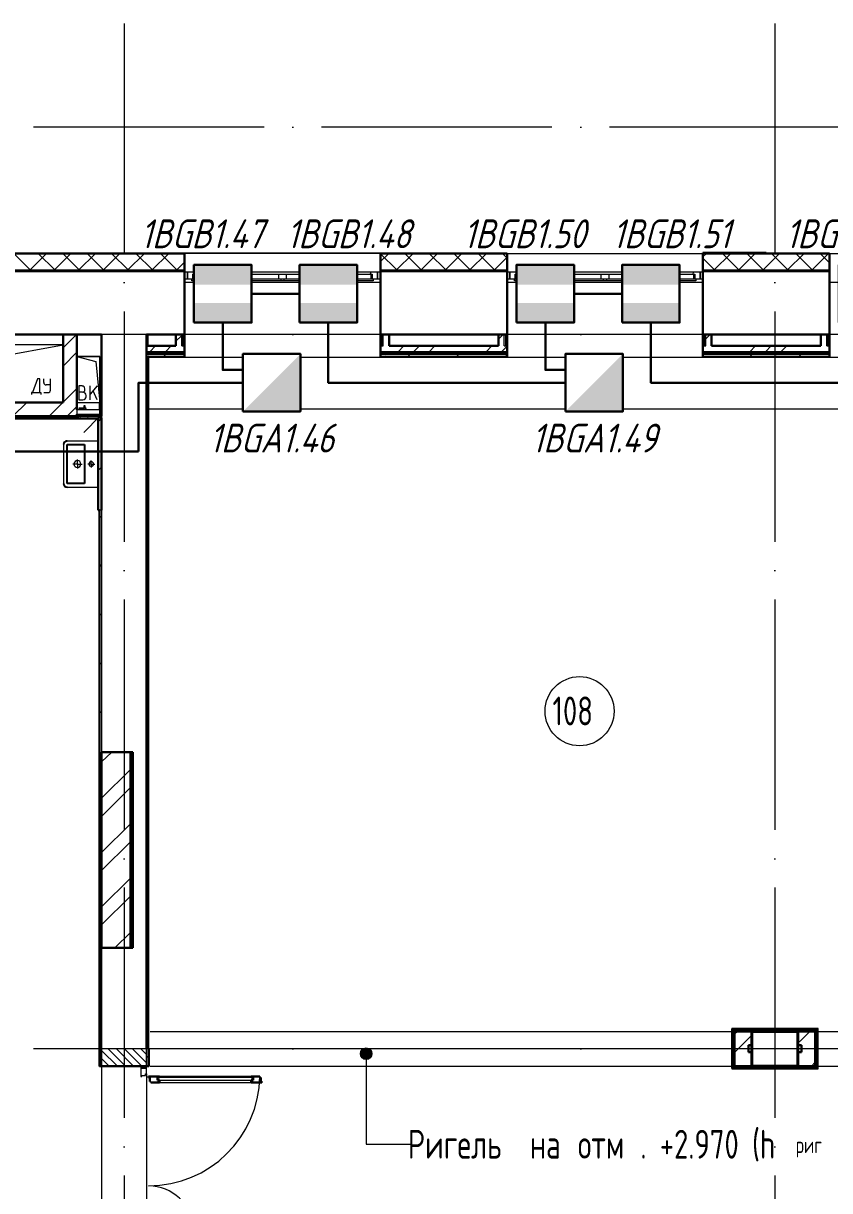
# Model space of a CAD drawing. Header units: millimetres. Extents: x -259793 to 1187961, y -549744 to 43070.
# Drawn here: x -60181 to -53181, y -12776 to -2644 of the extents above; entities that cross this region are included whole.
import ezdxf
from ezdxf.enums import TextEntityAlignment as Align

# ---------------------------------------------------------------- set-up
doc = ezdxf.new("R2010")
doc.units = ezdxf.units.MM
for name, pattern in [('ADSK_Линия сетки', [25, 20, -2.5, 0, -2.5]), ('ADSK_Сверху', [450, 300, -150]), ('ADSK_Штриховая_ш2 п1_5', [4.5, 3, -1.5])]:
    doc.linetypes.add(name, pattern=pattern)
for name, color, linetype, lineweight in [('_ Окна', 7, 'Continuous', 9), ('RC-Извещатели_охранные', 5, 'Continuous', 30), ('RC-Линии_связи-Адресные', 5, 'Continuous', 30), ('Аннотация', 7, 'Continuous', 18), ('Двери', 252, 'Continuous', 9), ('Линии', 7, 'Continuous', 9), ('лс', 5, 'Continuous', 30), ('Марки помещений', 252, 'Continuous', 20), ('Несущие колонны', 252, 'Continuous', 18), ('Оборудование', 8, 'Continuous', 18), ('Ограждение', 252, 'Continuous', 9), ('Окна', 252, 'Continuous', 9), ('Оси', 252, 'Continuous', 9), ('Перекрытие', 252, 'Continuous', 18), ('Стены внутренние', 7, 'Continuous', 18), ('Стены наружные', 7, 'Continuous', 18), ('Стены штриховка', 7, 'Continuous', 9)]:
    doc.layers.add(name, color=color, linetype=linetype, lineweight=lineweight)
doc.layers.add('RC-Позиционные_обозначения', color=7, linetype='Continuous')
doc.layers.add('Узлы', color=7, linetype='Continuous')
doc.layers.add('Двери открывание', color=7, linetype='Continuous', lineweight=9, true_color=0xc0c0c0)
doc.styles.add('GOST Common_3', font='', dxfattribs={"height": 3.5})
doc.styles.add('GOST Common_5', font='', dxfattribs={"width": 0.9, "height": 2.5})
doc.styles.add('RubezhCAD', font='', dxfattribs={"oblique": 10})
doc.styles.get("Standard").update_dxf_attribs({"font": ''})
doc.styles.get('GOST Common_3').set_extended_font_data('GOST 2.304 type A')
doc.styles.get('GOST Common_5').set_extended_font_data('GOST 2.304 type A')
doc.styles.get('RubezhCAD').set_extended_font_data('GOST type A')
doc.styles.get('Standard').set_extended_font_data('GOST type B')
pattern_1 = [(0, (-32119.8, 96), (0, 600), []), (90, (-32119.8, 96), (-600, 4e-14), [])]

# ---------------------------------------------------------------- blocks, each defined once
blk = doc.blocks.new('RC-UGO-IOZ-02')
at = {"layer": 'RC-Извещатели_охранные'}
blk.add_attdef('PSTN', text='', height=2.5, dxfattribs=at).set_placement((0.98, 2.6), align=Align.BOTTOM_LEFT)
blk.add_wipeout([(2.5, -2.5), (2.5, 2.5), (-2.5, 2.5), (-2.5, -2.5)]).dxf.layer = 'RC-Извещатели_охранные'
blk.add_wipeout([(-2.5, -2.5), (-2.5, 2.5), (2.5, 2.5), (2.5, -2.5)]).dxf.layer = 'RC-Извещатели_охранные'
h = blk.add_hatch(color=256, dxfattribs=at)
h.dxf.hatch_style = 1
h.paths.add_polyline_path([(2.5, -2.5), (2.5, 2.5), (0, 0), (-2.5, -2.5)])
blk.add_lwpolyline([(-2.5, -2.5), (2.5, -2.5), (2.5, 2.5), (-2.5, 2.5)], close=True, dxfattribs=at)
blk = doc.blocks.new('RC-UGO-IOM-02')
at = {"layer": 'RC-Извещатели_охранные'}
blk.add_point((0, 0), dxfattribs=at)
blk.add_attdef('PSTN', text='', height=2.5, dxfattribs=at).set_placement((0.98, 2.6), align=Align.BOTTOM_LEFT)
blk.add_wipeout([(2.5, -2.5), (2.5, 2.5), (-2.5, 2.5), (-2.5, -2.5)]).dxf.layer = 'RC-Извещатели_охранные'
blk.add_wipeout([(-2.5, -2.5), (-2.5, 2.5), (2.5, 2.5), (2.5, -2.5)]).dxf.layer = 'RC-Извещатели_охранные'
h = blk.add_hatch(color=256, dxfattribs=at)
h.dxf.hatch_style = 1
h.paths.add_polyline_path([(2.5, 0.8), (2.5, 2.51), (-2.5, 2.5), (-2.5, 0.8)])
h = blk.add_hatch(color=256, dxfattribs=at)
h.dxf.hatch_style = 1
h.paths.add_polyline_path([(2.5, -2.5), (2.5, -0.79), (-2.5, -0.8), (-2.5, -2.5)])
blk.add_lwpolyline([(-2.5, -2.5), (2.5, -2.5), (2.5, 2.5), (-2.5, 2.5)], close=True, dxfattribs=at)
blk = doc.blocks.new('1 этаж')
at = {"layer": 'Аннотация', "lineweight": 9, "true_color": 0x636466}
h = blk.add_hatch(color=251, dxfattribs=at)
edge = h.paths.add_edge_path()
edge.add_arc((-57205, -11587), 50, 0, 360)
at = {"layer": 'Двери', "lineweight": 18, "true_color": 0x636466}
h = blk.add_hatch(dxfattribs=at)
h.set_pattern_fill('FP_2', color=251, angle=-90, style=0, pattern_type=2)
h.set_pattern_definition([(315, (-59305.8, -12318.73), (35.3553, 35.3553), [])])
h.paths.add_polyline_path([(-59501, -13344), (-59111, -13344), (-59111, -13194), (-59501, -13194), (-59501, -13204)])
h.paths.add_polyline_path([(-59501, -11544), (-59501, -11694), (-59111, -11694), (-59111, -11544)])
at = {"layer": 'Ограждение', "true_color": 0x636466}
h = blk.add_hatch(dxfattribs=at)
h.set_pattern_fill('FP_25', color=251, style=0, pattern_type=2)
h.set_pattern_definition(pattern_1)
h.paths.add_polyline_path([(-54021, -11374), (-53286, -11374), (-53281, -11369), (-54031, -11369), (-54026, -11374)])
h = blk.add_hatch(dxfattribs=at)
h.set_pattern_fill('FP_25', color=251, style=0, pattern_type=2)
h.set_pattern_definition(pattern_1)
h.paths.add_polyline_path([(-53286, -11719), (-53281, -11719), (-53286, -11714), (-54026, -11714), (-54031, -11719), (-53290, -11719)])
at = {"color": 251, "lineweight": 18, "true_color": 0x636466}
for p, q in [((-59836, -5434), (-61036, -5434)), ((-60946, -5637), (-59836, -5434)), ((-59716, -5534), (-59552, -5578)), ((-59516, -5534), (-59716, -5534)), ((-59516, -5934), (-59516, -5534)), ((-59552, -5578), (-59516, -5934)), ((-60058, -5729), (-60101, -5849)), ((-60038, -5729), (-60058, -5729)), ((-60038, -5849), (-60038, -5729)), ((-60004, -5762), (-60004, -5729)), ((-59946, -5829), (-59946, -5729)), ((-60111, -5849), (-60111, -5864)), ((-60101, -5849), (-60111, -5849)), ((-60101, -5849), (-60038, -5849)), ((-60038, -5849), (-60028, -5849)), ((-60028, -5849), (-60028, -5864)), ((-60004, -5849), (-59966, -5849)), ((-59946, -5782), (-59984, -5782)), ((-59670, -5791), (-59700, -5791)), ((-59700, -5791), (-59700, -5911)), ((-59666, -5845), (-59700, -5845)), ((-59646, -5825), (-59646, -5815)), ((-59636, -5885), (-59636, -5875)), ((-59540, -5791), (-59600, -5863)), ((-59600, -5911), (-59600, -5791)), ((-59540, -5911), (-59576, -5834)), ((-59700, -5911), (-59663, -5911))]:
    blk.add_line(p, q, dxfattribs=at)
for centre, radius, start, end in [((-59984, -5762), 20, 180, 270), ((-59966, -5829), 20, 270, 0), ((-59670, -5815), 23.3, 0, 90), ((-59666, -5825), 20, 270, 0), ((-59666, -5875), 30, 0, 90), ((-59663, -5885), 26.7, 270, 0)]:
    blk.add_arc(centre, radius, start, end, dxfattribs=at)
at = {"layer": '_ Окна', "color": 251, "true_color": 0x636466}
for p, q in [((-58756, -4804), (-58781, -4804)), ((-58781, -4862), (-58756, -4862)), ((-58756, -4862), (-58756, -4804)), ((-57081, -4804), (-57106, -4804)), ((-57106, -4804), (-57106, -4862)), ((-57106, -4862), (-57081, -4862)), ((-55956, -4804), (-55981, -4804)), ((-55981, -4862), (-55956, -4862)), ((-55956, -4862), (-55956, -4804)), ((-54281, -4804), (-54306, -4804)), ((-54306, -4804), (-54306, -4862)), ((-54306, -4862), (-54281, -4862))]:
    blk.add_line(p, q, dxfattribs=at)
at = {"layer": '_ Окна', "color": 251, "lineweight": 18, "true_color": 0x636466}
for p, q in [((-58696, -4804), (-58756, -4804)), ((-58756, -4804), (-58756, -4862)), ((-58756, -4862), (-58718, -4862)), ((-58710, -4862), (-58710, -4821)), ((-58710, -4821), (-58698, -4821)), ((-58692, -4821), (-58696, -4804)), ((-57165, -4804), (-57170, -4821)), ((-57106, -4804), (-57165, -4804)), ((-57164, -4821), (-57152, -4821)), ((-57152, -4821), (-57152, -4862)), ((-57144, -4862), (-57106, -4862)), ((-57106, -4862), (-57106, -4804)), ((-55896, -4804), (-55956, -4804)), ((-55956, -4804), (-55956, -4862)), ((-55956, -4862), (-55918, -4862)), ((-55910, -4862), (-55910, -4821)), ((-55910, -4821), (-55898, -4821)), ((-55892, -4821), (-55896, -4804)), ((-54365, -4804), (-54370, -4821)), ((-54306, -4804), (-54365, -4804)), ((-54364, -4821), (-54352, -4821)), ((-54352, -4821), (-54352, -4862)), ((-54344, -4862), (-54306, -4862)), ((-54306, -4862), (-54306, -4804))]:
    blk.add_line(p, q, dxfattribs=at)
at = {"layer": 'Аннотация', "color": 251, "lineweight": 9, "true_color": 0x636466}
for p, q in [((-57205, -11587), (-57205, -12373)), ((-57205, -12373), (-56820, -12373))]:
    blk.add_line(p, q, dxfattribs=at)
blk.add_circle((-57205, -11587), 50, dxfattribs=at)
at = {"layer": 'Двери', "color": 251, "linetype": 'ADSK_Штриховая_ш2 п1_5', "true_color": 0x636466}
for p, q in [((-59501, -11544), (-59501, -11694)), ((-59111, -11694), (-59111, -11544)), ((-59501, -11694), (-59111, -11694))]:
    blk.add_line(p, q, dxfattribs=at)
at = {"layer": 'Двери', "color": 251, "true_color": 0x636466}
for p, q in [((-59111, -11694), (-59161, -11694)), ((-59161, -11694), (-59161, -11714)), ((-59161, -11714), (-59111, -11714)), ((-59111, -11714), (-59161, -11714)), ((-59161, -11714), (-59161, -11786)), ((-59111, -11714), (-59111, -11694)), ((-59111, -11763), (-59111, -11714)), ((-59161, -11786), (-59153, -11786)), ((-59153, -11786), (-59153, -11777)), ((-59153, -11777), (-59119, -11777)), ((-59119, -11777), (-59119, -11763)), ((-59119, -11763), (-59111, -11763)), ((-59017, -11795), (-59017, -11816)), ((-58185, -11795), (-59017, -11795)), ((-59017, -11816), (-58185, -11816)), ((-58203, -11786), (-58999, -11786)), ((-58999, -11836), (-58203, -11836)), ((-58185, -11816), (-58185, -11795))]:
    blk.add_line(p, q, dxfattribs=at)
at = {"layer": 'Двери', "color": 251, "lineweight": 30, "true_color": 0x636466}
for p, q in [((-58999, -11786), (-59093, -11786)), ((-59093, -11786), (-59093, -11794)), ((-59093, -11794), (-59084, -11794)), ((-59084, -11794), (-59084, -11828)), ((-59084, -11828), (-59075, -11828)), ((-59075, -11828), (-59075, -11836)), ((-59075, -11836), (-58999, -11836)), ((-59017, -11795), (-58999, -11795)), ((-59017, -11816), (-59017, -11795)), ((-58999, -11816), (-59017, -11816)), ((-58999, -11795), (-58999, -11786)), ((-58999, -11836), (-58999, -11816)), ((-58127, -11786), (-58203, -11786)), ((-58203, -11795), (-58203, -11786)), ((-58185, -11795), (-58203, -11795)), ((-58203, -11816), (-58185, -11816)), ((-58203, -11836), (-58203, -11816)), ((-58203, -11836), (-58109, -11836)), ((-58185, -11816), (-58185, -11795)), ((-58127, -11794), (-58127, -11786)), ((-58118, -11794), (-58127, -11794)), ((-58118, -11828), (-58118, -11794)), ((-58109, -11828), (-58118, -11828)), ((-58109, -11836), (-58109, -11828))]:
    blk.add_line(p, q, dxfattribs=at)
at = {"layer": 'Двери открывание', "color": 251, "true_color": 0x636466}
for centre, radius, start, end in [((-59093, -11768), 966, 270, 358.9323), ((-59093, -13120), 386, 2.6728, 90)]:
    blk.add_arc(centre, radius, start, end, dxfattribs=at)
at = {"layer": 'Линии', "color": 251, "linetype": 'ADSK_Сверху', "ltscale": 100, "true_color": 0x636466}
for p, q in [((-59081, -11394), (-48251, -11394)), ((-59081, -11694), (-48251, -11694))]:
    blk.add_line(p, q, dxfattribs=at)
at = {"layer": 'Марки помещений', "color": 251, "true_color": 0x636466}
blk.add_circle((-55352, -8614), 300, dxfattribs=at)
at = {"layer": 'Несущие колонны', "color": 251, "lineweight": 40, "true_color": 0x636466}
for p, q in [((-53856, -11394), (-53456, -11394)), ((-53856, -11694), (-53856, -11394)), ((-53456, -11394), (-53856, -11394)), ((-53856, -11394), (-53856, -11694)), ((-53456, -11394), (-53456, -11694)), ((-53456, -11694), (-53456, -11394)), ((-53456, -11694), (-53856, -11694)), ((-53856, -11694), (-53456, -11694))]:
    blk.add_line(p, q, dxfattribs=at)
at = {"layer": 'Оборудование', "color": 251, "true_color": 0x636466}
for p, q in [((-59655, -5963), (-59655, -5981)), ((-59643, -5963), (-59655, -5963)), ((-59643, -5981), (-59643, -5963)), ((-59716, -5999), (-59716, -6035)), ((-59516, -5999), (-59716, -5999)), ((-59715, -6036), (-59517, -6036)), ((-59709, -6036), (-59709, -6046)), ((-59708, -6047), (-59524, -6047)), ((-59700, -5983), (-59700, -5988)), ((-59654, -5983), (-59700, -5983)), ((-59700, -5988), (-59654, -5988)), ((-59697, -6048), (-59697, -6054)), ((-59697, -6054), (-59535, -6054)), ((-59688, -6047), (-59688, -6046)), ((-59688, -6047), (-59688, -6046)), ((-59688, -6054), (-59688, -6056)), ((-59688, -6056), (-59684, -6056)), ((-59623, -6056), (-59684, -6056)), ((-59659, -5983), (-59659, -5999)), ((-59640, -5983), (-59659, -5983)), ((-59655, -5981), (-59657, -5983)), ((-59516, -6054), (-59657, -6195)), ((-59643, -5981), (-59655, -5981)), ((-59636, -5983), (-59644, -5983)), ((-59644, -5988), (-59636, -5988)), ((-59641, -5983), (-59643, -5981)), ((-59640, -5999), (-59640, -5983)), ((-59636, -5988), (-59636, -5983)), ((-59623, -6056), (-59619, -6056)), ((-59619, -6056), (-59619, -6054)), ((-59544, -6046), (-59544, -6047)), ((-59544, -6047), (-59544, -6046)), ((-59535, -6054), (-59535, -6048)), ((-59523, -6046), (-59523, -6036)), ((-59516, -6035), (-59516, -5999))]:
    blk.add_line(p, q, dxfattribs=at)
for points, knots in [([(-59716, -6035), (-59716, -6035), (-59716, -6035), (-59716, -6036), (-59716, -6036), (-59715, -6036), (-59715, -6036), (-59715, -6036), (-59715, -6036), (-59715, -6036)], [0, 0, 0, 0, 0.166667, 0.333333, 0.458333, 0.583333, 0.708333, 0.833333, 1, 1, 1, 1]), ([(-59709, -6046), (-59709, -6046), (-59709, -6046), (-59709, -6046), (-59709, -6046), (-59708, -6047), (-59708, -6047), (-59708, -6047), (-59708, -6047), (-59708, -6047), (-59708, -6047)], [0, 0, 0, 0, 0.166667, 0.333333, 0.458333, 0.583333, 0.666667, 0.75, 0.833333, 1, 1, 1, 1]), ([(-59698, -6047), (-59698, -6047), (-59698, -6047), (-59698, -6047), (-59698, -6047), (-59697, -6047), (-59697, -6047), (-59697, -6047), (-59697, -6047), (-59697, -6048), (-59697, -6048), (-59697, -6048), (-59697, -6048)], [0, 0, 0, 0, 0.166667, 0.25, 0.333333, 0.416667, 0.5, 0.583333, 0.666667, 0.75, 0.833333, 1, 1, 1, 1]), ([(-59535, -6048), (-59535, -6048), (-59535, -6048), (-59535, -6048), (-59535, -6047), (-59534, -6047), (-59534, -6047), (-59534, -6047), (-59534, -6047), (-59534, -6047), (-59534, -6047), (-59533, -6047), (-59533, -6047)], [-1, -1, -1, -1, -0.833333, -0.75, -0.666667, -0.583333, -0.5, -0.416667, -0.333333, -0.25, -0.166667, 0, 0, 0, 0]), ([(-59524, -6047), (-59524, -6047), (-59524, -6047), (-59523, -6047), (-59523, -6047), (-59523, -6047), (-59523, -6046), (-59523, -6046), (-59523, -6046), (-59523, -6046), (-59523, -6046)], [-1, -1, -1, -1, -0.833333, -0.75, -0.666667, -0.583333, -0.458333, -0.333333, -0.166667, 0, 0, 0, 0]), ([(-59517, -6036), (-59517, -6036), (-59517, -6036), (-59516, -6036), (-59516, -6036), (-59516, -6036), (-59516, -6036), (-59516, -6035), (-59516, -6035), (-59516, -6035)], [-1, -1, -1, -1, -0.833333, -0.75, -0.583333, -0.458333, -0.333333, -0.166667, 0, 0, 0, 0])]:
    blk.add_open_spline(points, degree=3, knots=knots, dxfattribs=at)
at = {"layer": 'Ограждение', "color": 251, "true_color": 0x636466}
for p, q in [((-57081, -4894), (-58781, -4894)), ((-54281, -4894), (-55981, -4894)), ((-51481, -4894), (-53181, -4894)), ((-59111, -5359), (-59096, -5359)), ((-59096, -5369), (-59111, -5369)), ((-59096, -5444), (-59096, -5344)), ((-57081, -5344), (-58781, -5344)), ((-54281, -5344), (-55981, -5344)), ((-51481, -5344), (-53181, -5344)), ((-51391, -5544), (-59096, -5544)), ((-51391, -5544), (-59096, -5544)), ((-58781, -5544), (-58781, -5539)), ((-57081, -5544), (-58781, -5544)), ((-57081, -5539), (-57081, -5544)), ((-55981, -5544), (-55981, -5539)), ((-54281, -5544), (-55981, -5544)), ((-54281, -5539), (-54281, -5544)), ((-53181, -5544), (-53181, -5539)), ((-51481, -5544), (-53181, -5544)), ((-59531, -6079), (-65256, -6079)), ((-51391, -5994), (-59096, -5994)), ((-59526, -6869), (-59526, -11694)), ((-54026, -11374), (-54031, -11369)), ((-54031, -11369), (-54031, -11719)), ((-53281, -11369), (-54031, -11369)), ((-53281, -11369), (-53286, -11374)), ((-53281, -11719), (-53281, -11369)), ((-59091, -11544), (-59086, -11544)), ((-59086, -11694), (-59086, -11544)), ((-59521, -11694), (-59526, -11694)), ((-59086, -11694), (-59091, -11694)), ((-54026, -11714), (-54031, -11719)), ((-54031, -11719), (-53281, -11719)), ((-53286, -11714), (-53281, -11719))]:
    blk.add_line(p, q, dxfattribs=at)
at = {"layer": 'Окна', "color": 251, "true_color": 0x636466}
for p, q in [((-58718, -4862), (-57946, -4862)), ((-58718, -4879), (-58718, -4862)), ((-58698, -4821), (-57966, -4821)), ((-58698, -4862), (-58698, -4821)), ((-57165, -4804), (-58696, -4804)), ((-57966, -4821), (-57896, -4821)), ((-57966, -4821), (-57966, -4862)), ((-57946, -4862), (-57916, -4862)), ((-57946, -4862), (-57946, -4879)), ((-57916, -4862), (-57144, -4862)), ((-57916, -4879), (-57916, -4862)), ((-57896, -4821), (-57164, -4821)), ((-57896, -4862), (-57896, -4821)), ((-57164, -4821), (-57164, -4862)), ((-57144, -4862), (-57144, -4879)), ((-55918, -4862), (-55146, -4862)), ((-55918, -4879), (-55918, -4862)), ((-55898, -4821), (-55166, -4821)), ((-55898, -4862), (-55898, -4821)), ((-54365, -4804), (-55896, -4804)), ((-55166, -4821), (-55096, -4821)), ((-55166, -4821), (-55166, -4862)), ((-55146, -4862), (-55116, -4862)), ((-55146, -4862), (-55146, -4879)), ((-55116, -4862), (-54344, -4862)), ((-55116, -4879), (-55116, -4862)), ((-55096, -4821), (-54364, -4821)), ((-55096, -4862), (-55096, -4821)), ((-54364, -4821), (-54364, -4862)), ((-54344, -4862), (-54344, -4879)), ((-57946, -4879), (-58718, -4879)), ((-57916, -4879), (-57946, -4879)), ((-57144, -4879), (-57916, -4879)), ((-55146, -4879), (-55918, -4879)), ((-55116, -4879), (-55146, -4879)), ((-54344, -4879), (-55116, -4879))]:
    blk.add_line(p, q, dxfattribs=at)
at = {"layer": 'Оси', "color": 251, "linetype": 'ADSK_Линия сетки', "ltscale": 100, "true_color": 0x636466}
for p, q in [((-59306, -2644), (-59306, -33770)), ((-53656, -2644), (-53656, -33770)), ((4411, -3544), (-72528, -3544)), ((4411, -5344), (-72528, -5344)), ((4411, -11544), (-72528, -11544))]:
    blk.add_line(p, q, dxfattribs=at)
at = {"layer": 'Перекрытие', "color": 251, "ltscale": 100, "true_color": 0x636466}
for p, q in [((-59716, -5534), (-59516, -5534)), ((-59516, -5534), (-59516, -5934)), ((-54031, -11544), (-59086, -11544)), ((-51401, -11544), (-53281, -11544))]:
    blk.add_line(p, q, dxfattribs=at)
at = {"layer": 'Стены внутренние', "color": 251, "lineweight": 30, "true_color": 0x636466}
for p, q in [((-58781, -4642), (-66158, -4642)), ((-58781, -4784), (-58781, -4642)), ((-55981, -4642), (-57081, -4642)), ((-57081, -4642), (-57081, -4784)), ((-55981, -4784), (-55981, -4642)), ((-53181, -4642), (-54281, -4642)), ((-54281, -4642), (-54281, -4784)), ((-53181, -4784), (-53181, -4642)), ((-58781, -4794), (-66006, -4794)), ((-58781, -5344), (-58781, -4794)), ((-55981, -4794), (-57081, -4794)), ((-57081, -4794), (-57081, -5344)), ((-55981, -5344), (-55981, -4794)), ((-53181, -4794), (-54281, -4794)), ((-54281, -4794), (-54281, -5344)), ((-53181, -5344), (-53181, -4794)), ((-61036, -5344), (-59836, -5344)), ((-59716, -5344), (-59501, -5344)), ((-59501, -5344), (-59501, -5934)), ((-59111, -5344), (-58856, -5344)), ((-59111, -5444), (-59111, -5344)), ((-57006, -5344), (-56056, -5344)), ((-54206, -5344), (-53256, -5344)), ((-59501, -6069), (-59501, -6869)), ((-59501, -8969), (-59231, -8969)), ((-59231, -8969), (-59231, -10669)), ((-59231, -10669), (-59501, -10669)), ((-59501, -11694), (-59111, -11694))]:
    blk.add_line(p, q, dxfattribs=at)
at = {"layer": 'Стены внутренние', "color": 251, "linetype": 'Continuous', "lineweight": 9, "true_color": 0x636466}
for p, q in [((-60121, -4784), (-60261, -4644)), ((-60122, -4784), (-59982, -4644)), ((-59908, -4784), (-60048, -4644)), ((-59910, -4784), (-59770, -4644)), ((-59696, -4784), (-59836, -4644)), ((-59698, -4784), (-59558, -4644)), ((-59670, -4642), (-59671, -4644)), ((-59484, -4784), (-59624, -4644)), ((-59486, -4784), (-59346, -4644)), ((-59272, -4784), (-59412, -4644)), ((-59273, -4784), (-59133, -4644)), ((-59060, -4784), (-59200, -4644)), ((-59061, -4784), (-58921, -4644)), ((-59000, -4644), (-59001, -4642)), ((-58848, -4784), (-58988, -4644)), ((-57079, -4710), (-57012, -4644)), ((-56939, -4784), (-57079, -4644)), ((-56940, -4784), (-56800, -4644)), ((-56726, -4784), (-56866, -4644)), ((-56854, -4642), (-56855, -4644)), ((-56728, -4784), (-56588, -4644)), ((-56514, -4784), (-56654, -4644)), ((-56620, -4642), (-56621, -4644)), ((-56537, -4644), (-56538, -4642)), ((-56516, -4784), (-56376, -4644)), ((-56302, -4784), (-56442, -4644)), ((-56304, -4784), (-56164, -4644)), ((-56090, -4784), (-56230, -4644)), ((-55983, -4679), (-56018, -4644)), ((-54279, -4668), (-54254, -4644)), ((-54182, -4784), (-54042, -4644)), ((-53969, -4784), (-54109, -4644)), ((-53970, -4784), (-53830, -4644)), ((-53757, -4784), (-53897, -4644)), ((-53804, -4642), (-53805, -4644)), ((-53758, -4784), (-53618, -4644)), ((-53721, -4644), (-53722, -4642)), ((-53544, -4784), (-53684, -4644)), ((-53546, -4784), (-53406, -4644)), ((-53332, -4784), (-53472, -4644)), ((-53334, -4784), (-53194, -4644)), ((-53183, -4721), (-53260, -4644)), ((-58849, -4784), (-58783, -4717)), ((-56091, -4784), (-55983, -4675)), ((-54181, -4784), (-54279, -4686)), ((-57081, -4781), (-57080, -4781))]:
    blk.add_line(p, q, dxfattribs=at)
at = {"layer": 'Стены внутренние', "color": 251, "true_color": 0x636466}
for p, q in [((-55981, -4642), (-54281, -4642)), ((-53181, -4642), (-51481, -4642)), ((-59501, -6054), (-59501, -6069)), ((-59501, -6869), (-59501, -8969)), ((-59501, -10669), (-59501, -13784)), ((-59111, -11694), (-59111, -11544)), ((-59111, -11763), (-59111, -13125))]:
    blk.add_line(p, q, dxfattribs=at)
at = {"layer": 'Стены наружные', "color": 251, "true_color": 0x636466}
for p, q in [((-59304, -4637), (-56506, -4637)), ((-59304, -4642), (-59304, -4637)), ((-58781, -4637), (-58781, -4642)), ((-57081, -4642), (-58781, -4642)), ((-57081, -4642), (-57081, -4637)), ((-56506, -4637), (-56506, -4642)), ((-59716, -5934), (-59516, -5934)), ((-59501, -11694), (-59501, -10669))]:
    blk.add_line(p, q, dxfattribs=at)
at = {"layer": 'Стены наружные', "color": 251, "lineweight": 30, "true_color": 0x636466}
for p, q in [((-53731, -4637), (-54281, -4637)), ((-54281, -4637), (-54281, -4642)), ((-53731, -4642), (-53731, -4637)), ((-58781, -4794), (-58781, -4784)), ((-57081, -4784), (-57081, -4794)), ((-55981, -4794), (-55981, -4784)), ((-54281, -4784), (-54281, -4794)), ((-53181, -4794), (-53181, -4784)), ((-59836, -5344), (-59836, -5934)), ((-59716, -5344), (-59836, -5344)), ((-59716, -5999), (-59716, -5344)), ((-58856, -5344), (-58856, -5444)), ((-58781, -5344), (-58856, -5344)), ((-58781, -5539), (-58781, -5344)), ((-57081, -5344), (-57081, -5539)), ((-57006, -5344), (-57081, -5344)), ((-57006, -5444), (-57006, -5344)), ((-56056, -5344), (-56056, -5444)), ((-55981, -5344), (-56056, -5344)), ((-55981, -5539), (-55981, -5344)), ((-54281, -5344), (-54281, -5539)), ((-54206, -5344), (-54281, -5344)), ((-54206, -5444), (-54206, -5344)), ((-53256, -5344), (-53256, -5444)), ((-53181, -5344), (-53256, -5344)), ((-53181, -5539), (-53181, -5344)), ((-59111, -5444), (-59111, -11544)), ((-58856, -5444), (-59111, -5444)), ((-56056, -5444), (-57006, -5444)), ((-53256, -5444), (-54206, -5444)), ((-59096, -5534), (-59093, -5534)), ((-59096, -11544), (-59096, -5534)), ((-59093, -5534), (-59093, -5539)), ((-59093, -5539), (-58781, -5539)), ((-57081, -5539), (-55981, -5539)), ((-54281, -5539), (-53181, -5539)), ((-59836, -5934), (-61036, -5934)), ((-59501, -5934), (-59516, -5934)), ((-59516, -5934), (-59516, -5999)), ((-59501, -6054), (-59501, -5934)), ((-59697, -6054), (-65281, -6054)), ((-65271, -6074), (-59531, -6074)), ((-59716, -6054), (-59716, -6035)), ((-59501, -6054), (-59535, -6054)), ((-59531, -6074), (-59531, -6869)), ((-59516, -6035), (-59516, -6054)), ((-59531, -6869), (-59521, -6869)), ((-59521, -6869), (-59521, -11694)), ((-59501, -10669), (-59501, -8969)), ((-59251, -10669), (-59251, -8969)), ((-59501, -10669), (-59501, -10669)), ((-53286, -11374), (-54026, -11374)), ((-54026, -11374), (-54026, -11714)), ((-53291, -11379), (-54021, -11379)), ((-54021, -11379), (-54021, -11709)), ((-53456, -11394), (-54006, -11394)), ((-54006, -11394), (-54006, -11694)), ((-53856, -11514), (-53856, -11394)), ((-53306, -11394), (-53456, -11394)), ((-53456, -11394), (-53456, -11514)), ((-53306, -11694), (-53306, -11394)), ((-53291, -11709), (-53291, -11379)), ((-53286, -11714), (-53286, -11374)), ((-59091, -11544), (-59096, -11544)), ((-59091, -11694), (-59091, -11544)), ((-53886, -11574), (-53886, -11514)), ((-53886, -11514), (-53856, -11514)), ((-53456, -11514), (-53426, -11514)), ((-53426, -11514), (-53426, -11574)), ((-53856, -11574), (-53886, -11574)), ((-53856, -11694), (-53856, -11574)), ((-53426, -11574), (-53456, -11574)), ((-53456, -11574), (-53456, -11694)), ((-59521, -11694), (-59501, -11694)), ((-59111, -11694), (-59091, -11694)), ((-54026, -11714), (-53286, -11714)), ((-54021, -11709), (-53291, -11709)), ((-54006, -11694), (-53456, -11694)), ((-53456, -11694), (-53306, -11694))]:
    blk.add_line(p, q, dxfattribs=at)
at = {"layer": 'Стены наружные', "color": 251, "linetype": 'Continuous', "lineweight": 9, "true_color": 0x636466}
for p, q in [((-54075, -4640), (-54077, -4637)), ((-53801, -4637), (-53804, -4642)), ((-59836, -5461), (-59718, -5344)), ((-58856, -5402), (-58806, -5352)), ((-58806, -5377), (-58793, -5364)), ((-58793, -5364), (-58781, -5352)), ((-57081, -5349), (-57076, -5344)), ((-56056, -5385), (-56014, -5344)), ((-54256, -5382), (-54218, -5344)), ((-59083, -5494), (-59033, -5444)), ((-58948, -5494), (-58898, -5444)), ((-56928, -5494), (-56878, -5444)), ((-56793, -5494), (-56743, -5444)), ((-56658, -5494), (-56608, -5444)), ((-56164, -5494), (-56114, -5444)), ((-56029, -5494), (-55981, -5445)), ((-53874, -5494), (-53824, -5444)), ((-53739, -5494), (-53689, -5444)), ((-53604, -5494), (-53554, -5444)), ((-59836, -5618), (-59716, -5498)), ((-59038, -5539), (-59033, -5534)), ((-58968, -5539), (-58963, -5534)), ((-58963, -5534), (-58948, -5519)), ((-58948, -5519), (-58935, -5506)), ((-58935, -5506), (-58923, -5494)), ((-58897, -5539), (-58892, -5534)), ((-58826, -5539), (-58821, -5534)), ((-57059, -5539), (-57054, -5534)), ((-57039, -5519), (-57026, -5506)), ((-57026, -5506), (-57014, -5494)), ((-56988, -5539), (-56983, -5534)), ((-56917, -5539), (-56912, -5534)), ((-56846, -5539), (-56841, -5534)), ((-56841, -5534), (-56826, -5519)), ((-56826, -5519), (-56814, -5506)), ((-56814, -5506), (-56801, -5494)), ((-56776, -5539), (-56771, -5534)), ((-56705, -5539), (-56700, -5534)), ((-56634, -5539), (-56629, -5534)), ((-56614, -5519), (-56602, -5506)), ((-56602, -5506), (-56589, -5494)), ((-56564, -5539), (-56559, -5534)), ((-56493, -5539), (-56488, -5534)), ((-56422, -5539), (-56417, -5534)), ((-56417, -5534), (-56402, -5519)), ((-56402, -5519), (-56390, -5506)), ((-56390, -5506), (-56377, -5494)), ((-56351, -5539), (-56346, -5534)), ((-56281, -5539), (-56276, -5534)), ((-56210, -5539), (-56205, -5534)), ((-56190, -5519), (-56178, -5506)), ((-56178, -5506), (-56165, -5494)), ((-56139, -5539), (-56134, -5534)), ((-56069, -5539), (-56064, -5534)), ((-55998, -5539), (-55993, -5534)), ((-55993, -5534), (-55981, -5522)), ((-54281, -5519), (-54268, -5506)), ((-54268, -5506), (-54256, -5494)), ((-54230, -5539), (-54225, -5534)), ((-54159, -5539), (-54154, -5534)), ((-54089, -5539), (-54084, -5534)), ((-54069, -5519), (-54056, -5506)), ((-54056, -5506), (-54044, -5494)), ((-54018, -5539), (-54013, -5534)), ((-53947, -5539), (-53942, -5534)), ((-53877, -5539), (-53872, -5534)), ((-53872, -5534), (-53857, -5519)), ((-53857, -5519), (-53844, -5506)), ((-53844, -5506), (-53832, -5494)), ((-53806, -5539), (-53801, -5534)), ((-53735, -5539), (-53730, -5534)), ((-53664, -5539), (-53659, -5534)), ((-53644, -5519), (-53632, -5506)), ((-53632, -5506), (-53619, -5494)), ((-53594, -5539), (-53589, -5534)), ((-53523, -5539), (-53518, -5534)), ((-53452, -5539), (-53447, -5534)), ((-53447, -5534), (-53432, -5519)), ((-53432, -5519), (-53420, -5506)), ((-53420, -5506), (-53407, -5494)), ((-53382, -5539), (-53377, -5534)), ((-53311, -5539), (-53306, -5534)), ((-53240, -5539), (-53235, -5534)), ((-53220, -5519), (-53208, -5506)), ((-53208, -5506), (-53195, -5494)), ((-59111, -5682), (-59096, -5667)), ((-59836, -5933), (-59716, -5813)), ((-60271, -6054), (-60151, -5934)), ((-59957, -6054), (-59837, -5934)), ((-59800, -6054), (-59716, -5970)), ((-60139, -6074), (-60134, -6069)), ((-60068, -6074), (-60063, -6069)), ((-59998, -6074), (-59993, -6069)), ((-59927, -6074), (-59922, -6069)), ((-59922, -6069), (-59907, -6054)), ((-59856, -6074), (-59851, -6069)), ((-59786, -6074), (-59781, -6069)), ((-59715, -6074), (-59710, -6069)), ((-59644, -6074), (-59639, -6069)), ((-59573, -6074), (-59568, -6069)), ((-59531, -6102), (-59501, -6072)), ((-59111, -6106), (-59096, -6091)), ((-59531, -6526), (-59501, -6496)), ((-59111, -6530), (-59096, -6515)), ((-59521, -6870), (-59520, -6869)), ((-59521, -6940), (-59516, -6935)), ((-59516, -6935), (-59501, -6920)), ((-59111, -6955), (-59096, -6940)), ((-59521, -7011), (-59516, -7006)), ((-59521, -7082), (-59516, -7077)), ((-59521, -7152), (-59516, -7147)), ((-59521, -7223), (-59516, -7218)), ((-59521, -7294), (-59516, -7289)), ((-59521, -7365), (-59516, -7360)), ((-59516, -7360), (-59501, -7345)), ((-59111, -7379), (-59096, -7364)), ((-59521, -7435), (-59516, -7430)), ((-59521, -7506), (-59516, -7501)), ((-59521, -7577), (-59516, -7572)), ((-59521, -7647), (-59516, -7642)), ((-59521, -7718), (-59516, -7713)), ((-59521, -7789), (-59516, -7784)), ((-59516, -7784), (-59501, -7769)), ((-59111, -7803), (-59096, -7788)), ((-59521, -7860), (-59516, -7855)), ((-59521, -7930), (-59516, -7925)), ((-59521, -8001), (-59516, -7996)), ((-59521, -8072), (-59516, -8067)), ((-59521, -8142), (-59516, -8137)), ((-59516, -8208), (-59501, -8193)), ((-59521, -8213), (-59516, -8208)), ((-59521, -8284), (-59516, -8279)), ((-59111, -8227), (-59096, -8212)), ((-59521, -8355), (-59516, -8350)), ((-59521, -8425), (-59516, -8420)), ((-59521, -8496), (-59516, -8491)), ((-59521, -8567), (-59516, -8562)), ((-59521, -8637), (-59516, -8632)), ((-59521, -8708), (-59516, -8703)), ((-59516, -8632), (-59501, -8617)), ((-59111, -8652), (-59096, -8637)), ((-59521, -8779), (-59516, -8774)), ((-59521, -8849), (-59516, -8844)), ((-59521, -8920), (-59516, -8915)), ((-59521, -8991), (-59516, -8986)), ((-59501, -9055), (-59414, -8969)), ((-59521, -9062), (-59516, -9057)), ((-59516, -9057), (-59501, -9042)), ((-59111, -9076), (-59096, -9061)), ((-59521, -9132), (-59516, -9127)), ((-59521, -9203), (-59516, -9198)), ((-59501, -9369), (-59251, -9119)), ((-59521, -9274), (-59516, -9269)), ((-59501, -9527), (-59251, -9277)), ((-59521, -9344), (-59516, -9339)), ((-59521, -9415), (-59516, -9410)), ((-59521, -9486), (-59516, -9481)), ((-59516, -9481), (-59501, -9466)), ((-59111, -9500), (-59096, -9485)), ((-59521, -9557), (-59516, -9552)), ((-59521, -9627), (-59516, -9622)), ((-59501, -9841), (-59251, -9591)), ((-59521, -9698), (-59516, -9693)), ((-59521, -9769), (-59516, -9764)), ((-59501, -9998), (-59251, -9748)), ((-59521, -9839), (-59516, -9834)), ((-59521, -9910), (-59516, -9905)), ((-59516, -9905), (-59501, -9890)), ((-59111, -9924), (-59096, -9909)), ((-59521, -9981), (-59516, -9976)), ((-59521, -10052), (-59516, -10047)), ((-59521, -10122), (-59516, -10117)), ((-59501, -10312), (-59251, -10062)), ((-59521, -10193), (-59516, -10188)), ((-59501, -10469), (-59251, -10219)), ((-59521, -10264), (-59516, -10259)), ((-59521, -10334), (-59516, -10329)), ((-59516, -10329), (-59501, -10314)), ((-59111, -10349), (-59096, -10334)), ((-59521, -10405), (-59516, -10400)), ((-59521, -10476), (-59516, -10471)), ((-59386, -10669), (-59251, -10534)), ((-59521, -10547), (-59516, -10542)), ((-59521, -10617), (-59516, -10612)), ((-59521, -10688), (-59516, -10683)), ((-59516, -10754), (-59501, -10739)), ((-59521, -10759), (-59516, -10754)), ((-59521, -10829), (-59516, -10824)), ((-59111, -10773), (-59096, -10758)), ((-59521, -10900), (-59516, -10895)), ((-59521, -10971), (-59516, -10966)), ((-59521, -11042), (-59516, -11037)), ((-59521, -11112), (-59516, -11107)), ((-59521, -11183), (-59516, -11178)), ((-59516, -11178), (-59501, -11163)), ((-59111, -11197), (-59096, -11182)), ((-59521, -11254), (-59516, -11249)), ((-59521, -11324), (-59516, -11319)), ((-59521, -11395), (-59516, -11390)), ((-54026, -11416), (-54021, -11411)), ((-54006, -11418), (-53982, -11394)), ((-53989, -11379), (-53984, -11374)), ((-53918, -11379), (-53913, -11374)), ((-53886, -11455), (-53856, -11425)), ((-53848, -11379), (-53843, -11374)), ((-53792, -11394), (-53777, -11379)), ((-53777, -11379), (-53772, -11374)), ((-53706, -11379), (-53701, -11374)), ((-53635, -11379), (-53630, -11374)), ((-53565, -11379), (-53560, -11374)), ((-53494, -11379), (-53489, -11374)), ((-53426, -11466), (-53353, -11394)), ((-53423, -11379), (-53418, -11374)), ((-53368, -11394), (-53353, -11379)), ((-53353, -11379), (-53348, -11374)), ((-53291, -11388), (-53286, -11383)), ((-59521, -11466), (-59516, -11461)), ((-59521, -11536), (-59516, -11531)), ((-54026, -11486), (-54021, -11481)), ((-54005, -11574), (-53886, -11455)), ((-53456, -11496), (-53426, -11466)), ((-53291, -11458), (-53286, -11453)), ((-53291, -11529), (-53286, -11524)), ((-59521, -11607), (-59516, -11602)), ((-59516, -11602), (-59501, -11587)), ((-59111, -11621), (-59096, -11606)), ((-59096, -11606), (-59091, -11601)), ((-54026, -11557), (-54021, -11552)), ((-54026, -11628), (-54021, -11623)), ((-54021, -11623), (-54006, -11608)), ((-54006, -11575), (-54005, -11574)), ((-53291, -11600), (-53286, -11595)), ((-59521, -11678), (-59516, -11673)), ((-59096, -11677), (-59091, -11672)), ((-54026, -11698), (-54021, -11693)), ((-53970, -11714), (-53965, -11709)), ((-53900, -11714), (-53895, -11709)), ((-53829, -11714), (-53824, -11709)), ((-53758, -11714), (-53753, -11709)), ((-53688, -11714), (-53683, -11709)), ((-53683, -11709), (-53668, -11694)), ((-53617, -11714), (-53612, -11709)), ((-53546, -11714), (-53541, -11709)), ((-53475, -11714), (-53470, -11709)), ((-53405, -11714), (-53400, -11709)), ((-53339, -11694), (-53306, -11661)), ((-53334, -11714), (-53329, -11709)), ((-53291, -11670), (-53286, -11665))]:
    blk.add_line(p, q, dxfattribs=at)
at = {"layer": 'Стены штриховка', "color": 251, "true_color": 0x636466}
for p, q in [((-58783, -4644), (-66158, -4644)), ((-58783, -4644), (-58783, -4784)), ((-55983, -4644), (-57079, -4644)), ((-57079, -4784), (-57079, -4644)), ((-55983, -4644), (-55983, -4784)), ((-53183, -4644), (-54279, -4644)), ((-54279, -4784), (-54279, -4644)), ((-53183, -4644), (-53183, -4784)), ((-66006, -4784), (-58781, -4784)), ((-57081, -4784), (-55981, -4784)), ((-54281, -4784), (-53181, -4784)), ((-58806, -5444), (-58806, -5344)), ((-58793, -5444), (-58793, -5344)), ((-57068, -5444), (-57068, -5344)), ((-57056, -5444), (-57056, -5344)), ((-56006, -5444), (-56006, -5344)), ((-55993, -5444), (-55993, -5344)), ((-54268, -5444), (-54268, -5344)), ((-54256, -5444), (-54256, -5344)), ((-53206, -5444), (-53206, -5344)), ((-53193, -5444), (-53193, -5344)), ((-58806, -5444), (-58781, -5444)), ((-57081, -5444), (-57056, -5444)), ((-56006, -5444), (-55981, -5444)), ((-54281, -5444), (-54256, -5444)), ((-53206, -5444), (-53181, -5444)), ((-58781, -5494), (-59111, -5494)), ((-58781, -5506), (-59111, -5506)), ((-58781, -5519), (-59111, -5519)), ((-59111, -5534), (-59096, -5534)), ((-59093, -5534), (-58781, -5534)), ((-55981, -5494), (-57081, -5494)), ((-55981, -5506), (-57081, -5506)), ((-55981, -5519), (-57081, -5519)), ((-57081, -5534), (-55981, -5534)), ((-53181, -5494), (-54281, -5494)), ((-53181, -5506), (-54281, -5506)), ((-53181, -5519), (-54281, -5519)), ((-54281, -5534), (-53181, -5534)), ((-65271, -6069), (-59501, -6069)), ((-59531, -6074), (-59531, -6069)), ((-59501, -6869), (-59521, -6869)), ((-59516, -6869), (-59516, -11694)), ((-59096, -11544), (-59111, -11544)), ((-59096, -11694), (-59096, -11544))]:
    blk.add_line(p, q, dxfattribs=at)
at = {"layer": 'Узлы', "color": 251, "lineweight": 9, "true_color": 0x636466}
for p, q in [((-59531, -6269), (-59801, -6269)), ((-59831, -6299), (-59831, -6469)), ((-59831, -6469), (-59831, -6639)), ((-59711, -6469), (-59751, -6469)), ((-59711, -6469), (-59711, -6429)), ((-59711, -6469), (-59711, -6509)), ((-59711, -6469), (-59671, -6469)), ((-59591, -6469), (-59621, -6469)), ((-59591, -6469), (-59591, -6439)), ((-59591, -6469), (-59591, -6499)), ((-59591, -6469), (-59561, -6469)), ((-59801, -6669), (-59531, -6669))]:
    blk.add_line(p, q, dxfattribs=at)
at = {"layer": 'Узлы', "color": 251, "true_color": 0x636466}
for p, q in [((-59801, -6639), (-59801, -6299)), ((-59801, -6299), (-59650, -6299)), ((-59650, -6299), (-59650, -6639)), ((-59650, -6639), (-59801, -6639))]:
    blk.add_line(p, q, dxfattribs=at)
for centre, start, end in [((-59801, -6299), 90, 180), ((-59801, -6639), 180, 270)]:
    blk.add_arc(centre, 30, start, end, dxfattribs=at)
at = {"layer": 'Узлы', "color": 251, "lineweight": 9, "true_color": 0x636466}
for centre, radius, start, end in [((-59711, -6469), 30, 90, 180), ((-59711, -6469), 30, 180, 270), ((-59711, -6469), 30, 0, 90.0077), ((-59711, -6469), 30, 270, 0), ((-59591, -6469), 20, 90, 180), ((-59591, -6469), 20, 180, 270), ((-59591, -6469), 20, 0, 90.0116), ((-59591, -6469), 20, 270, 0)]:
    blk.add_arc(centre, radius, start, end, dxfattribs=at)
at = {"layer": 'Аннотация', "color": 251, "true_color": 0x636466, "width": 0.9}
for s, height, style, p in [('Ригель', 250, 'GOST Common_3', (-56843, -12498)), ('. +2.970 (h', 250, 'GOST Common_3', (-54824, -12498)), ('на', 250, 'GOST Common_3', (-55783, -12498)), ('отм', 250, 'GOST Common_3', (-55366, -12498)), ('риг', 138.8, 'GOST Common_5', (-53475, -12449))]:
    blk.add_text(s, height=height, dxfattribs=dict(at, style=style)).set_placement(p)
at = {"layer": 'Марки помещений', "color": 251, "true_color": 0x636466, "style": 'GOST Common_3', "width": 0.9}
blk.add_text('108', height=250, dxfattribs=at).set_placement((-55587, -8737))

msp = doc.modelspace()

# ---------------------------------------------------------------- linework, layer by layer
at = {"layer": 'RC-Линии_связи-Адресные'}
msp.add_line((-64708.87579, -6359.22533), (-59180.11615, -6359.22533), dxfattribs=at)

# ---------------------------------------------------------------- block references
msp.add_blockref('1 этаж', (0, 0))

# ---------------------------------------------------------------- next in the draw order: block references
at = {"layer": 'RC-Извещатели_охранные', "color": 1, "ltscale": 0.01}
ref = msp.add_blockref('RC-UGO-IOM-02', (-58449.9878, -4991.1787), dxfattribs=dict(at, xscale=100, yscale=100, zscale=100))
ref.add_attrib('PSTN', '1BGB1.47', dxfattribs={"layer": 'RC-Позиционные_обозначения', "height": 250, "style": 'RubezhCAD', "oblique": 15}).set_placement((-58630.32328, -4670.2134), align=Align.BOTTOM_CENTER)
ref = msp.add_blockref('RC-UGO-IOM-02', (-57533.22251, -4991.1787), dxfattribs=dict(at, xscale=100, yscale=100, zscale=100))
ref.add_attrib('PSTN', '1BGB1.48', dxfattribs={"layer": 'RC-Позиционные_обозначения', "height": 250, "style": 'RubezhCAD', "oblique": 15}).set_placement((-57355.32319, -4670.2134), align=Align.BOTTOM_CENTER)
ref = msp.add_blockref('RC-UGO-IOM-02', (-55649.9878, -4991.1787), dxfattribs=dict(at, xscale=100, yscale=100, zscale=100))
ref.add_attrib('PSTN', '1BGB1.50', dxfattribs={"layer": 'RC-Позиционные_обозначения', "height": 250, "style": 'RubezhCAD', "oblique": 15}).set_placement((-55830.32328, -4670.2134), align=Align.BOTTOM_CENTER)
ref = msp.add_blockref('RC-UGO-IOM-02', (-54733.22251, -4991.1787), dxfattribs=dict(at, xscale=100, yscale=100, zscale=100))
ref.add_attrib('PSTN', '1BGB1.51', dxfattribs={"layer": 'RC-Позиционные_обозначения', "height": 250, "style": 'RubezhCAD', "oblique": 15}).set_placement((-54555.32319, -4670.2134), align=Align.BOTTOM_CENTER)
ref = msp.add_blockref('RC-UGO-IOM-02', (-52849.9878, -4991.1787), dxfattribs=dict(at, xscale=100, yscale=100, zscale=100))
ref.add_attrib('PSTN', '1BGB1.53', dxfattribs={"layer": 'RC-Позиционные_обозначения', "height": 250, "style": 'RubezhCAD', "oblique": 15}).set_placement((-53030.32328, -4670.2134), align=Align.BOTTOM_CENTER)
ref = msp.add_blockref('RC-UGO-IOZ-02', (-58024.91119, -5762.76893), dxfattribs=dict(at, xscale=100, yscale=100, zscale=100))
ref.add_attrib('PSTN', '1BGA1.46', dxfattribs={"layer": 'RC-Позиционные_обозначения', "height": 250, "style": 'RubezhCAD', "oblique": 15}).set_placement((-58024.91119, -6443.48771), align=Align.BOTTOM_CENTER)
ref = msp.add_blockref('RC-UGO-IOZ-02', (-55224.91119, -5762.76893), dxfattribs=dict(at, xscale=100, yscale=100, zscale=100))
ref.add_attrib('PSTN', '1BGA1.49', dxfattribs={"layer": 'RC-Позиционные_обозначения', "height": 250, "style": 'RubezhCAD', "oblique": 15}).set_placement((-55224.91119, -6443.48771), align=Align.BOTTOM_CENTER)

# ---------------------------------------------------------------- next in the draw order: linework, layer by layer
at = {"layer": 'лс'}
for points in [[(-58199.9878, -4991.1787), (-57783.22251, -4991.1787)], [(-55399.12275, -4991.1787), (-54982.35746, -4991.1787)], [(-58274.91119, -5651.69681), (-58449.9878, -5651.69681), (-58449.9878, -5241.1787)], [(-57533.22251, -5241.1787), (-57533.22251, -5762.76893), (-55474.91119, -5762.76893)], [(-55474.04614, -5651.69681), (-55649.12275, -5651.69681), (-55649.12275, -5241.1787)], [(-54733.22251, -5241.1787), (-54733.22251, -5762.76893), (-52674.91119, -5762.76893)], [(-58274.91119, -5762.76893), (-59180.11615, -5762.76893), (-59180.11615, -6359.22533)]]:
    msp.add_lwpolyline(points, dxfattribs=at)

doc.saveas('drawing.dxf')
